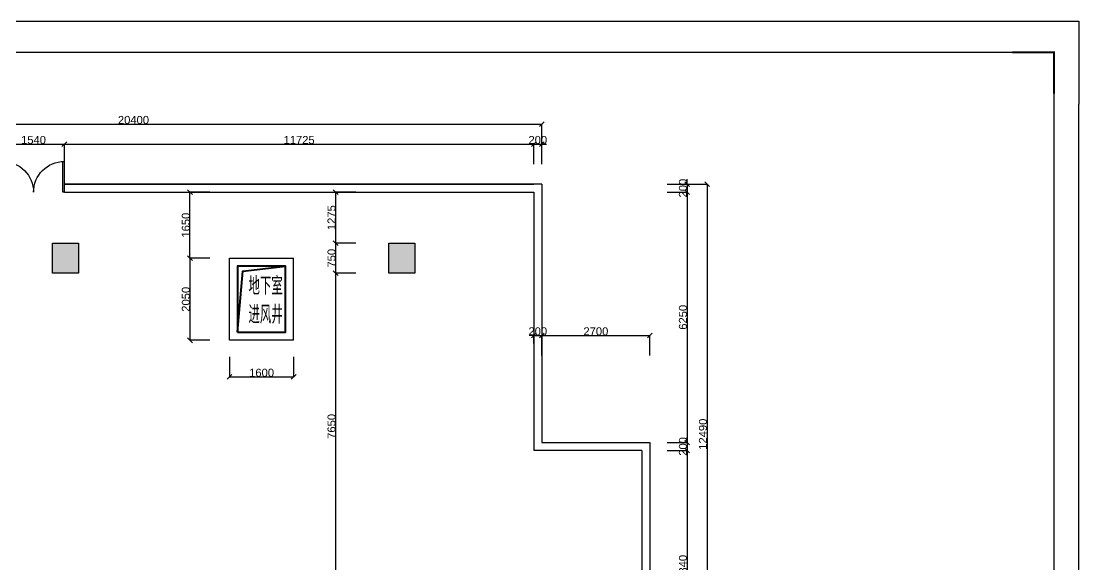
# Model space of a CAD drawing. Header units: inches. Extents: x -17552 to 25993, y -16862 to 13931.
# Drawn here: x -427 to 25993, y 354 to 13931 of the extents above; entities that cross this region are included whole.
import ezdxf

# ---------------------------------------------------------------- set-up
doc = ezdxf.new("R2010")
doc.units = ezdxf.units.IN
doc.header["$MEASUREMENT"] = 0
for name, color, linetype in [('C-墙面完成面', 23, 'Continuous'), ('DIM', 3, 'Continuous'), ('DOOR', 100, 'Continuous'), ('完整拼图091103--$0$0-暗柱填充', 8, 'Continuous'), ('完整拼图091103--$0$COLU', 7, 'Continuous'), ('完整拼图091103--$0$door', 2, 'Continuous'), ('完整拼图091103--$0$PUB_TEXT', 4, 'Continuous'), ('完整拼图091103--$0$WALL', 255, 'Continuous')]:
    doc.layers.add(name, color=color, linetype=linetype)
doc.layers.add('完整拼图091103--$0$管井', color=5, linetype='Continuous', lineweight=40)
doc.styles.get("Standard").update_dxf_attribs({"font": 'arial.ttf'})
doc.styles.add('完整拼图091103--$0$FHZ', font='romans', dxfattribs={"width": 0.67, "bigfont": 'FHZTXT'})
doc.dimstyles.new('DIM-200MM', dxfattribs={"dimtxt": 200, "dimasz": 120, "dimexe": 10, "dimexo": 10, "dimgap": 0.7, "dimtad": 1, "dimdec": 0, "dimrnd": 5, "dimzin": 1, "dimdsep": 46, "dimtxsty": 'Standard', "dimblk": 'OBLIQUE', "dimcen": 0.5, "dimdle": 1, "dimclrd": 256, "dimclre": 256, "dimclrt": 7, "dimaunit": 1, "dimadec": 0, "dimazin": 0, "dimtfac": 1, "dimtdec": 0, "dimtix": 1, "dimtmove": 2, "dimatfit": 3, "dimfxl": 0, "dimtolj": 1, "dimtzin": 1, "dimarcsym": 0})

# ---------------------------------------------------------------- blocks, each defined once
blk = doc.blocks.new('完整拼图091103--$0$M_Double-Flush - 2000 x 2000mm-82-Level 1-flat-2')
at = {"layer": 'DOOR'}
for p, q in [((950, 198), (1351, -716)), ((996, 218), (1398, -697)), ((-835, -585), (-790, -565)), ((-835, -585), (-434, -1501)), ((-790, -565), (-388, -1481)), ((-434, -1501), (-388, -1481))]:
    blk.add_line(p, q, dxfattribs=at)
for centre, start_param, end_param in [((-835, -585), 4.919041, 6.489838), ((996, 218), 3.348245, 4.919041)]:
    blk.add_ellipse(centre, major_axis=(979, 205), ratio=1, start_param=start_param, end_param=end_param, dxfattribs=at)
at = {"layer": '完整拼图091103--$0$door'}
blk.add_line((996, 218), (950, 198), dxfattribs=at)
blk = doc.blocks.new('_Oblique')
at = {"color": 0, "linetype": 'ByBlock', "lineweight": -2}
blk.add_line((-0.5, -0.5), (0.5, 0.5), dxfattribs=at)
blk = doc.blocks.new('*D76')
at = {"layer": 'DEFPOINTS', "color": 0, "transparency": 16777216}
for p in [(652, 10861), (652, 9861), (-888, 9661, 0)]:
    blk.add_point(p, dxfattribs=at)
at = {"layer": 'DIM', "lineweight": -2, "transparency": 16777216}
for p, q in [((-889, 10861), (653, 10861)), ((-888, 10361), (-888, 10871)), ((652, 10361), (652, 10871))]:
    blk.add_line(p, q, dxfattribs=at)
at = {"layer": 'DIM', "lineweight": -2, "transparency": 16777216, "xscale": 120, "yscale": 120, "zscale": 120, "rotation": 180}
blk.add_blockref('_Oblique', (-888, 10861), dxfattribs=at)
at = {"layer": 'DIM', "lineweight": -2, "transparency": 16777216, "xscale": 120, "yscale": 120, "zscale": 120}
blk.add_blockref('_Oblique', (652, 10861), dxfattribs=at)
at = {"layer": 'DIM', "color": 7, "transparency": 16777216, "insert": (-118, 10963), "char_height": 200, "attachment_point": 5}
blk.add_mtext('\\A1;1540', dxfattribs=at)
blk = doc.blocks.new('*D77')
at = {"layer": 'DEFPOINTS', "color": 0, "transparency": 16777216}
for p in [(12379, 10861), (652, 9861), (12379, 9144)]:
    blk.add_point(p, dxfattribs=at)
at = {"layer": 'DIM', "lineweight": -2, "transparency": 16777216}
for p, q in [((651, 10861), (12380, 10861)), ((652, 10361), (652, 10871)), ((12379, 10361), (12379, 10871))]:
    blk.add_line(p, q, dxfattribs=at)
at = {"layer": 'DIM', "lineweight": -2, "transparency": 16777216, "xscale": 120, "yscale": 120, "zscale": 120, "rotation": 180}
blk.add_blockref('_Oblique', (652, 10861), dxfattribs=at)
at = {"layer": 'DIM', "lineweight": -2, "transparency": 16777216, "xscale": 120, "yscale": 120, "zscale": 120}
blk.add_blockref('_Oblique', (12379, 10861), dxfattribs=at)
at = {"layer": 'DIM', "color": 7, "transparency": 16777216, "insert": (6516, 10963), "char_height": 200, "attachment_point": 5}
blk.add_mtext('\\A1;11725', dxfattribs=at)
blk = doc.blocks.new('*D78')
at = {"layer": 'DEFPOINTS', "color": 0, "transparency": 16777216}
for p in [(12579, 10861), (12379, 9144), (12579, 9179)]:
    blk.add_point(p, dxfattribs=at)
at = {"layer": 'DIM', "lineweight": -2, "transparency": 16777216}
for p, q in [((12379, 10861), (12259, 10861)), ((12379, 10361), (12379, 10871)), ((12379, 10861), (12579, 10861)), ((12579, 10361), (12579, 10871)), ((12579, 10861), (12699, 10861))]:
    blk.add_line(p, q, dxfattribs=at)
at = {"layer": 'DIM', "lineweight": -2, "transparency": 16777216, "xscale": 120, "yscale": 120, "zscale": 120}
blk.add_blockref('_Oblique', (12379, 10861), dxfattribs=at)
at = {"layer": 'DIM', "lineweight": -2, "transparency": 16777216, "xscale": 120, "yscale": 120, "zscale": 120, "rotation": 180}
blk.add_blockref('_Oblique', (12579, 10861), dxfattribs=at)
at = {"layer": 'DIM', "color": 7, "transparency": 16777216, "insert": (12479, 10963), "char_height": 200, "attachment_point": 5}
blk.add_mtext('\\A1;200', dxfattribs=at)
blk = doc.blocks.new('*D79')
at = {"layer": 'DEFPOINTS', "color": 0, "transparency": 16777216}
for p in [(12579, 11361), (-7821, 9861), (12579, 9861)]:
    blk.add_point(p, dxfattribs=at)
at = {"layer": 'DIM', "lineweight": -2, "transparency": 16777216}
for p, q in [((-7821, 10861), (-7821, 11371)), ((12579, 10861), (12579, 11371)), ((-7822, 11361), (12580, 11361))]:
    blk.add_line(p, q, dxfattribs=at)
at = {"layer": 'DIM', "lineweight": -2, "transparency": 16777216, "xscale": 120, "yscale": 120, "zscale": 120, "rotation": 180}
blk.add_blockref('_Oblique', (-7821, 11361), dxfattribs=at)
at = {"layer": 'DIM', "lineweight": -2, "transparency": 16777216, "xscale": 120, "yscale": 120, "zscale": 120}
blk.add_blockref('_Oblique', (12579, 11361), dxfattribs=at)
at = {"layer": 'DIM', "color": 7, "transparency": 16777216, "insert": (2379, 11463), "char_height": 200, "attachment_point": 5}
blk.add_mtext('\\A1;20400', dxfattribs=at)
blk = doc.blocks.new('*D88')
at = {"layer": 'DEFPOINTS', "color": 0, "transparency": 16777216}
for p in [(11926, 9861), (11926, 9661), (16208, 9661)]:
    blk.add_point(p, dxfattribs=at)
at = {"layer": 'DIM', "lineweight": -2, "transparency": 16777216}
for p, q in [((15708, 9861), (16218, 9861)), ((16208, 9861), (16208, 9981)), ((16208, 9861), (16208, 9661)), ((15708, 9661), (16218, 9661)), ((16208, 9661), (16208, 9541))]:
    blk.add_line(p, q, dxfattribs=at)
at = {"layer": 'DIM', "lineweight": -2, "transparency": 16777216, "xscale": 120, "yscale": 120, "zscale": 120}
for p, rotation in [((16208, 9861), 270), ((16208, 9661), 90)]:
    blk.add_blockref('_Oblique', p, dxfattribs=dict(at, rotation=rotation))
at = {"layer": 'DIM', "color": 7, "transparency": 16777216, "insert": (16105, 9761), "char_height": 200, "attachment_point": 5, "rotation": 90}
blk.add_mtext('\\A1;200', dxfattribs=at)
blk = doc.blocks.new('*D89')
at = {"layer": 'DEFPOINTS', "color": 0, "transparency": 16777216}
for p in [(11926, 9661), (13693, 3411), (16208, 3411)]:
    blk.add_point(p, dxfattribs=at)
at = {"layer": 'DIM', "lineweight": -2, "transparency": 16777216}
for p, q in [((15708, 9661), (16218, 9661)), ((16208, 9662), (16208, 3410)), ((15708, 3411), (16218, 3411))]:
    blk.add_line(p, q, dxfattribs=at)
at = {"layer": 'DIM', "lineweight": -2, "transparency": 16777216, "xscale": 120, "yscale": 120, "zscale": 120}
for p, rotation in [((16208, 9661), 90), ((16208, 3411), 270)]:
    blk.add_blockref('_Oblique', p, dxfattribs=dict(at, rotation=rotation))
at = {"layer": 'DIM', "color": 7, "transparency": 16777216, "insert": (16105, 6536), "char_height": 200, "attachment_point": 5, "rotation": 90}
blk.add_mtext('\\A1;6250', dxfattribs=at)
blk = doc.blocks.new('*D90')
at = {"layer": 'DEFPOINTS', "color": 0, "transparency": 16777216}
for p in [(13693, 3411), (13729, 3211), (16208, 3211)]:
    blk.add_point(p, dxfattribs=at)
at = {"layer": 'DIM', "lineweight": -2, "transparency": 16777216}
for p, q in [((16208, 3411), (16208, 3531)), ((15708, 3411), (16218, 3411)), ((15708, 3211), (16218, 3211)), ((16208, 3411), (16208, 3211)), ((16208, 3211), (16208, 3091))]:
    blk.add_line(p, q, dxfattribs=at)
at = {"layer": 'DIM', "lineweight": -2, "transparency": 16777216, "xscale": 120, "yscale": 120, "zscale": 120}
for p, rotation in [((16208, 3411), 270), ((16208, 3211), 90)]:
    blk.add_blockref('_Oblique', p, dxfattribs=dict(at, rotation=rotation))
at = {"layer": 'DIM', "color": 7, "transparency": 16777216, "insert": (16105, 3311), "char_height": 200, "attachment_point": 5, "rotation": 90}
blk.add_mtext('\\A1;200', dxfattribs=at)
blk = doc.blocks.new('*D91')
at = {"layer": 'DEFPOINTS', "color": 0, "transparency": 16777216}
for p in [(13729, 3211), (15079, -2629), (16208, -2629)]:
    blk.add_point(p, dxfattribs=at)
at = {"layer": 'DIM', "lineweight": -2, "transparency": 16777216}
for p, q in [((15708, 3211), (16218, 3211)), ((16208, 3212), (16208, -2630)), ((15708, -2629), (16218, -2629))]:
    blk.add_line(p, q, dxfattribs=at)
at = {"layer": 'DIM', "lineweight": -2, "transparency": 16777216, "xscale": 120, "yscale": 120, "zscale": 120}
for p, rotation in [((16208, 3211), 90), ((16208, -2629), 270)]:
    blk.add_blockref('_Oblique', p, dxfattribs=dict(at, rotation=rotation))
at = {"layer": 'DIM', "color": 7, "transparency": 16777216, "insert": (16105, 291), "char_height": 200, "attachment_point": 5, "rotation": 90}
blk.add_mtext('\\A1;5840', dxfattribs=at)
blk = doc.blocks.new('*D92')
at = {"layer": 'DEFPOINTS', "color": 0, "transparency": 16777216}
for p in [(12579, 9861), (15079, -2629), (16708, -2629)]:
    blk.add_point(p, dxfattribs=at)
at = {"layer": 'DIM', "lineweight": -2, "transparency": 16777216}
for p, q in [((16208, 9861), (16718, 9861)), ((16708, 9862), (16708, -2630)), ((16208, -2629), (16718, -2629))]:
    blk.add_line(p, q, dxfattribs=at)
at = {"layer": 'DIM', "lineweight": -2, "transparency": 16777216, "xscale": 120, "yscale": 120, "zscale": 120}
for p, rotation in [((16708, 9861), 90), ((16708, -2629), 270)]:
    blk.add_blockref('_Oblique', p, dxfattribs=dict(at, rotation=rotation))
at = {"layer": 'DIM', "color": 7, "transparency": 16777216, "insert": (16605, 3616), "char_height": 200, "attachment_point": 5, "rotation": 90}
blk.add_mtext('\\A1;12490', dxfattribs=at)
blk = doc.blocks.new('*D95')
at = {"layer": 'DEFPOINTS', "color": 0, "transparency": 16777216}
for p in [(12579, 6081), (12379, 5872), (12579, 5872)]:
    blk.add_point(p, dxfattribs=at)
at = {"layer": 'DIM', "lineweight": -2, "transparency": 16777216}
for p, q in [((12379, 6081), (12259, 6081)), ((12379, 5882), (12379, 6091)), ((12379, 6081), (12579, 6081)), ((12579, 5882), (12579, 6091)), ((12579, 6081), (12699, 6081))]:
    blk.add_line(p, q, dxfattribs=at)
at = {"layer": 'DIM', "lineweight": -2, "transparency": 16777216, "xscale": 120, "yscale": 120, "zscale": 120}
blk.add_blockref('_Oblique', (12379, 6081), dxfattribs=at)
at = {"layer": 'DIM', "lineweight": -2, "transparency": 16777216, "xscale": 120, "yscale": 120, "zscale": 120, "rotation": 180}
blk.add_blockref('_Oblique', (12579, 6081), dxfattribs=at)
at = {"layer": 'DIM', "color": 7, "transparency": 16777216, "insert": (12479, 6184), "char_height": 200, "attachment_point": 5}
blk.add_mtext('\\A1;200', dxfattribs=at)
blk = doc.blocks.new('*D96')
at = {"layer": 'DEFPOINTS', "color": 0, "transparency": 16777216}
for p in [(15279, 6081), (12579, 4218), (15279, 3411)]:
    blk.add_point(p, dxfattribs=at)
at = {"layer": 'DIM', "lineweight": -2, "transparency": 16777216}
for p, q in [((12578, 6081), (15280, 6081)), ((12579, 5581), (12579, 6091)), ((15279, 5581), (15279, 6091))]:
    blk.add_line(p, q, dxfattribs=at)
at = {"layer": 'DIM', "lineweight": -2, "transparency": 16777216, "xscale": 120, "yscale": 120, "zscale": 120, "rotation": 180}
blk.add_blockref('_Oblique', (12579, 6081), dxfattribs=at)
at = {"layer": 'DIM', "lineweight": -2, "transparency": 16777216, "xscale": 120, "yscale": 120, "zscale": 120}
blk.add_blockref('_Oblique', (15279, 6081), dxfattribs=at)
at = {"layer": 'DIM', "color": 7, "transparency": 16777216, "insert": (13929, 6184), "char_height": 200, "attachment_point": 5}
blk.add_mtext('\\A1;2700', dxfattribs=at)
blk = doc.blocks.new('*D106')
at = {"layer": 'DEFPOINTS', "color": 0, "transparency": 16777216}
for p in [(7430, 7636), (8754, 7636), (8754, -14)]:
    blk.add_point(p, dxfattribs=at)
at = {"layer": 'DIM', "lineweight": -2, "transparency": 16777216}
for p, q in [((7930, 7636), (7420, 7636)), ((7430, -15), (7430, 7637)), ((7930, -14), (7420, -14))]:
    blk.add_line(p, q, dxfattribs=at)
at = {"layer": 'DIM', "lineweight": -2, "transparency": 16777216, "xscale": 120, "yscale": 120, "zscale": 120}
for p, rotation in [((7430, 7636), 90), ((7430, -14), 270)]:
    blk.add_blockref('_Oblique', p, dxfattribs=dict(at, rotation=rotation))
at = {"layer": 'DIM', "color": 7, "transparency": 16777216, "insert": (7327, 3811), "char_height": 200, "attachment_point": 5, "rotation": 90}
blk.add_mtext('\\A1;7650', dxfattribs=at)
blk = doc.blocks.new('*D107')
at = {"layer": 'DEFPOINTS', "color": 0, "transparency": 16777216}
for p in [(7430, 8386), (8754, 8386), (8754, 7636)]:
    blk.add_point(p, dxfattribs=at)
at = {"layer": 'DIM', "lineweight": -2, "transparency": 16777216}
for p, q in [((7930, 8386), (7420, 8386)), ((7430, 7635), (7430, 8387)), ((7930, 7636), (7420, 7636))]:
    blk.add_line(p, q, dxfattribs=at)
at = {"layer": 'DIM', "lineweight": -2, "transparency": 16777216, "xscale": 120, "yscale": 120, "zscale": 120}
for p, rotation in [((7430, 8386), 90), ((7430, 7636), 270)]:
    blk.add_blockref('_Oblique', p, dxfattribs=dict(at, rotation=rotation))
at = {"layer": 'DIM', "color": 7, "transparency": 16777216, "insert": (7327, 8011), "char_height": 200, "attachment_point": 5, "rotation": 90}
blk.add_mtext('\\A1;750', dxfattribs=at)
blk = doc.blocks.new('*D108')
at = {"layer": 'DEFPOINTS', "color": 0, "transparency": 16777216}
for p in [(7430, 9661), (9197, 9661), (8754, 8386)]:
    blk.add_point(p, dxfattribs=at)
at = {"layer": 'DIM', "lineweight": -2, "transparency": 16777216}
for p, q in [((7930, 9661), (7420, 9661)), ((7430, 8385), (7430, 9662)), ((7930, 8386), (7420, 8386))]:
    blk.add_line(p, q, dxfattribs=at)
at = {"layer": 'DIM', "lineweight": -2, "transparency": 16777216, "xscale": 120, "yscale": 120, "zscale": 120}
for p, rotation in [((7430, 9661), 90), ((7430, 8386), 270)]:
    blk.add_blockref('_Oblique', p, dxfattribs=dict(at, rotation=rotation))
at = {"layer": 'DIM', "color": 7, "transparency": 16777216, "insert": (7327, 9023), "char_height": 200, "attachment_point": 5, "rotation": 90}
blk.add_mtext('\\A1;1275', dxfattribs=at)
blk = doc.blocks.new('*D109')
at = {"layer": 'DEFPOINTS', "color": 0, "transparency": 16777216}
for p in [(3790, 9661), (4779, 9661), (4779, 8011)]:
    blk.add_point(p, dxfattribs=at)
at = {"layer": 'DIM', "lineweight": -2, "transparency": 16777216}
for p, q in [((4290, 9661), (3780, 9661)), ((3790, 8010), (3790, 9662)), ((4290, 8011), (3780, 8011))]:
    blk.add_line(p, q, dxfattribs=at)
at = {"layer": 'DIM', "lineweight": -2, "transparency": 16777216, "xscale": 120, "yscale": 120, "zscale": 120}
for p, rotation in [((3790, 9661), 90), ((3790, 8011), 270)]:
    blk.add_blockref('_Oblique', p, dxfattribs=dict(at, rotation=rotation))
at = {"layer": 'DIM', "color": 7, "transparency": 16777216, "insert": (3687, 8836), "char_height": 200, "attachment_point": 5, "rotation": 90}
blk.add_mtext('\\A1;1650', dxfattribs=at)
blk = doc.blocks.new('*D110')
at = {"layer": 'DEFPOINTS', "color": 0, "transparency": 16777216}
for p in [(4779, 8011), (3790, 5961), (4779, 5961)]:
    blk.add_point(p, dxfattribs=at)
at = {"layer": 'DIM', "lineweight": -2, "transparency": 16777216}
for p, q in [((4290, 8011), (3780, 8011)), ((3790, 8012), (3790, 5960)), ((4290, 5961), (3780, 5961))]:
    blk.add_line(p, q, dxfattribs=at)
at = {"layer": 'DIM', "lineweight": -2, "transparency": 16777216, "xscale": 120, "yscale": 120, "zscale": 120}
for p, rotation in [((3790, 8011), 90), ((3790, 5961), 270)]:
    blk.add_blockref('_Oblique', p, dxfattribs=dict(at, rotation=rotation))
at = {"layer": 'DIM', "color": 7, "transparency": 16777216, "insert": (3687, 6986), "char_height": 200, "attachment_point": 5, "rotation": 90}
blk.add_mtext('\\A1;2050', dxfattribs=at)
blk = doc.blocks.new('*D111')
at = {"layer": 'DEFPOINTS', "color": 0, "transparency": 16777216}
for p in [(4779, 5961), (6379, 5961), (6379, 5047)]:
    blk.add_point(p, dxfattribs=at)
at = {"layer": 'DIM', "lineweight": -2, "transparency": 16777216}
for p, q in [((4779, 5547), (4779, 5037)), ((6379, 5547), (6379, 5037)), ((4778, 5047), (6380, 5047))]:
    blk.add_line(p, q, dxfattribs=at)
at = {"layer": 'DIM', "lineweight": -2, "transparency": 16777216, "xscale": 120, "yscale": 120, "zscale": 120, "rotation": 180}
blk.add_blockref('_Oblique', (4779, 5047), dxfattribs=at)
at = {"layer": 'DIM', "lineweight": -2, "transparency": 16777216, "xscale": 120, "yscale": 120, "zscale": 120}
blk.add_blockref('_Oblique', (6379, 5047), dxfattribs=at)
at = {"layer": 'DIM', "color": 7, "transparency": 16777216, "insert": (5579, 5150), "char_height": 200, "attachment_point": 5}
blk.add_mtext('\\A1;1600', dxfattribs=at)

msp = doc.modelspace()

# ---------------------------------------------------------------- hatches: boundary and pattern name
at = {"layer": '完整拼图091103--$0$0-暗柱填充'}
for points in [[(354.3, 8385.7), (1004.3, 8385.7), (1004.3, 7635.7), (354.3, 7635.7)], [(8754.3, 8385.7), (9404.3, 8385.7), (9404.3, 7635.7), (8754.3, 7635.7)]]:
    msp.add_hatch(color=0, dxfattribs=at).paths.add_polyline_path(points)

# ---------------------------------------------------------------- linework, layer by layer
for points in [[(-17552.2, -14788.3), (-17552.2, 13931), (23919.8, 13931)], [(23919.8, 13931), (25993.4, 13931), (25993.4, 11857.4)], [(23919.8, -16861.9), (25993.4, -16861.9), (25993.4, 11857.4)]]:
    msp.add_lwpolyline(points)
msp.add_lwpolyline([(-16930.1, 13153.4), (25371.4, 13153.4), (25371.4, -16084.3), (-16930.1, -16084.3)], close=True)
at = {"const_width": 51.8}
msp.add_lwpolyline([(25371.4, 12116.6), (25371.4, 13153.4), (24334.6, 13153.4)], dxfattribs=at)
at = {"layer": 'C-墙面完成面', "color": 0, "linetype": 'ByBlock'}
for p, q in [((12379.3, 9860.7), (652.3, 9860.7)), ((652.3, 9860.7), (12379.3, 9860.7)), ((652.3, 9660.7), (12379.3, 9660.7))]:
    msp.add_line(p, q, dxfattribs=at)
at = {"layer": '完整拼图091103--$0$COLU', "color": 0}
for points in [[(354.3, 8385.7), (1004.3, 8385.7), (1004.3, 7635.7), (354.3, 7635.7)], [(8754.3, 8385.7), (9404.3, 8385.7), (9404.3, 7635.7), (8754.3, 7635.7)]]:
    msp.add_lwpolyline(points, close=True, dxfattribs=at)
at = {"layer": '完整拼图091103--$0$WALL', "color": 0}
for p, q in [((12579.3, 9860.7), (12379.3, 9860.7)), ((12579.3, 9860.7), (12579.3, 3410.7)), ((12379.3, 9660.7), (12379.3, 5710.7)), ((4779.3, 5960.7), (4779.3, 8010.7)), ((4779.3, 8010.7), (6379.3, 8010.7)), ((6379.3, 5960.7), (6379.3, 8010.7)), ((4979.3, 6160.7), (4979.3, 7810.7)), ((4979.3, 7810.7), (6179.3, 7810.7)), ((6179.3, 7810.7), (6179.3, 6160.7)), ((6179.3, 6160.7), (4979.3, 6160.7)), ((6379.3, 5960.7), (4779.3, 5960.7)), ((12379.3, 5710.7), (12379.3, 3210.7)), ((15079.3, 3210.7), (12379.3, 3210.7)), ((12579.3, 3410.7), (15279.3, 3410.7)), ((15079.3, 3210.7), (15079.3, -2629.2)), ((15279.3, 3410.7), (15279.3, 3310.7)), ((15279.3, 3310.7), (15279.3, -2656.6))]:
    msp.add_line(p, q, dxfattribs=at)
at = {"layer": '完整拼图091103--$0$管井', "color": 0}
msp.add_lwpolyline([(4979.3, 6160.7), (6179.3, 6160.7), (6179.3, 7810.7), (4979.3, 7810.7)], close=True, dxfattribs=at)
msp.add_lwpolyline([(4979.3, 6160.7), (5111.1, 7685.3), (6179.3, 7810.7)], dxfattribs=at)

# ---------------------------------------------------------------- block references
at = {"color": 0, "xscale": -0.7699999997201621, "yscale": 0.7700000002514571, "zscale": 0.77, "rotation": 203.6806001306165}
msp.add_blockref('完整拼图091103--$0$M_Double-Flush - 2000 x 2000mm-82-Level 1-flat-2', (-117.7, 9503.8, 0), dxfattribs=at)

# ---------------------------------------------------------------- texts
at = {"layer": '完整拼图091103--$0$PUB_TEXT', "color": 0, "linetype": 'ByBlock', "ltscale": 5, "style": '完整拼图091103--$0$FHZ', "width": 0.67}
for s, p in [('地下室', (5249.8, 7096)), ('进风井', (5249.8, 6378))]:
    msp.add_text(s, height=450, dxfattribs=at).set_placement(p)

# ---------------------------------------------------------------- dimensions: what is measured, and where the dimension line sits
at = {"layer": 'DIM'}
for base, p1, p2, picture, middle in [((12579.3, 11360.7), (-7820.7, 9860.7), (12579.3, 9860.7), '*D79', (2379.3, 11463.5)), ((652.3, 10860.7), (-887.7, 9660.7, 0), (652.3, 9860.7), '*D76', (-117.7, 10963.5)), ((12379.3, 10860.7), (652.3, 9860.7), (12379.3, 9143.9), '*D77', (6515.8, 10963.5)), ((12579.3, 10860.7), (12379.3, 9143.9), (12579.3, 9179.4), '*D78', (12479.3, 10963.5)), ((12579.3, 6080.8), (12379.3, 5872.2), (12579.3, 5872.2), '*D95', (12479.3, 6183.6)), ((15279.3, 6080.8), (12579.3, 4218.2), (15279.3, 3410.7), '*D96', (13929.3, 6183.6)), ((6379.3, 5047.4), (4779.3, 5960.7), (6379.3, 5960.7), '*D111', (5579.3, 5150.2))]:
    dim = msp.add_linear_dim(base=base, p1=p1, p2=p2, dimstyle='DIM-200MM', dxfattribs=at)
    dim.commit()
    dim.dimension.update_dxf_attribs({"geometry": picture, "text_midpoint": middle})
for base, p1, p2, picture, middle in [((16208.1, 9660.7), (11926.2, 9860.7), (11926.2, 9660.7), '*D88', (16105.3, 9760.7)), ((16708.1, -2629.2), (12579.3, 9860.7), (15079.3, -2629.2), '*D92', (16605.3, 3615.7)), ((3789.9, 9660.7), (4779.3, 8010.7), (4779.3, 9660.7), '*D109', (3687.1, 8835.7)), ((7430, 9660.7), (8754.3, 8385.7), (9196.9, 9660.7), '*D108', (7327.2, 9023.2)), ((16208.1, 3410.7), (11926.2, 9660.7), (13692.6, 3410.7), '*D89', (16105.3, 6535.7)), ((7430, 8385.7), (8754.3, 7635.7), (8754.3, 8385.7), '*D107', (7327.2, 8010.7)), ((3789.9, 5960.7), (4779.3, 8010.7), (4779.3, 5960.7), '*D110', (3687.1, 6985.7)), ((7430, 7635.7), (8754.3, -14.3), (8754.3, 7635.7), '*D106', (7327.2, 3810.7)), ((16208.1, 3210.7), (13692.6, 3410.7), (13729.3, 3210.7), '*D90', (16105.3, 3310.7)), ((16208.1, -2629.2), (13729.3, 3210.7), (15079.3, -2629.2), '*D91', (16105.3, 290.7))]:
    dim = msp.add_linear_dim(base=base, p1=p1, p2=p2, angle=90, dimstyle='DIM-200MM', dxfattribs=at)
    dim.commit()
    dim.dimension.update_dxf_attribs({"geometry": picture, "text_midpoint": middle})

doc.saveas('drawing.dxf')
